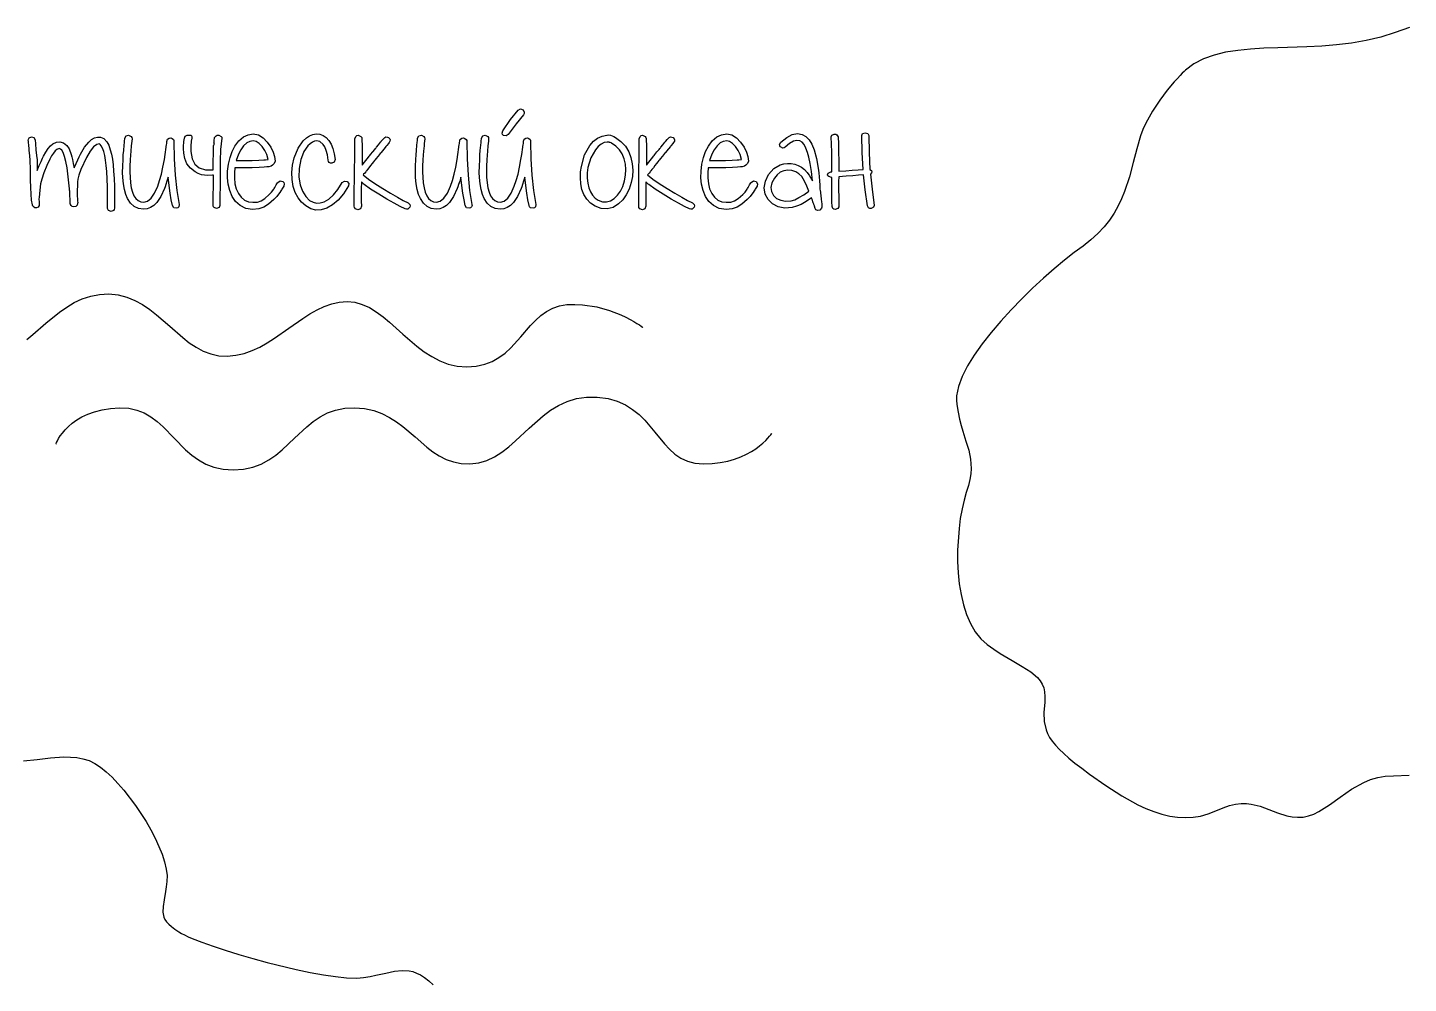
# Model space of a CAD drawing. Header units: millimetres. Extents: x 299 to 601, y 84 to 516.
# Drawn here: x 401.52 to 441.31, y 390.32 to 417.86 of the extents above; entities that cross this region are included whole.
import ezdxf

# ---------------------------------------------------------------- set-up
doc = ezdxf.new("R2010")
doc.units = ezdxf.units.MM
doc.layers.get('0').update_dxf_attribs({"linetype": 'CONTINUOUS', "true_color": 0xffffff})

msp = doc.modelspace()

# ---------------------------------------------------------------- linework, layer by layer
at = {"linetype": 'CONTINUOUS', "true_color": 0xffffff}
for points in [[(441.345, 417.865), (440.93, 417.725), (440.517, 417.592), (440.097, 417.49), (439.672, 417.417), (439.242, 417.367), (438.815, 417.335), (438.387, 417.312), (437.555, 417.287), (437.152, 417.272), (436.765, 417.247), (436.395, 417.21), (436.042, 417.155), (435.715, 417.075), (435.41, 416.967), (435.135, 416.825), (434.89, 416.642), (434.88, 416.632), (434.847, 416.6), (434.797, 416.55), (434.732, 416.482), (434.655, 416.4), (434.565, 416.3), (434.365, 416.06), (434.147, 415.775), (433.935, 415.455), (433.745, 415.11), (433.665, 414.93), (433.597, 414.75), (433.487, 414.372), (433.385, 413.975), (433.272, 413.562), (433.132, 413.142), (433.045, 412.935), (432.945, 412.727), (432.83, 412.522), (432.697, 412.32), (432.542, 412.122), (432.367, 411.932), (432.165, 411.747), (431.937, 411.57), (431.682, 411.38), (431.402, 411.16), (431.107, 410.912), (430.797, 410.642), (430.485, 410.352), (430.17, 410.047), (429.862, 409.732), (429.565, 409.407), (429.285, 409.08), (429.027, 408.752), (428.8, 408.43), (428.607, 408.115), (428.455, 407.81), (428.347, 407.52), (428.292, 407.252), (428.287, 407.125), (428.297, 407.005), (428.335, 406.782), (428.377, 406.585), (428.422, 406.402), (428.47, 406.24), (428.562, 405.947), (428.642, 405.685), (428.695, 405.43), (428.712, 405.157), (428.7, 405.007), (428.675, 404.845), (428.632, 404.667), (428.572, 404.47), (428.507, 404.247), (428.45, 403.995), (428.4, 403.722), (428.362, 403.427), (428.322, 402.805), (428.322, 402.482), (428.337, 402.157), (428.37, 401.84), (428.42, 401.527), (428.49, 401.23), (428.58, 400.95), (428.692, 400.69), (428.827, 400.457), (428.987, 400.255), (429.172, 400.09), (429.367, 399.952), (429.552, 399.83), (429.892, 399.622), (430.187, 399.45), (430.435, 399.295), (430.627, 399.132), (430.702, 399.045), (430.76, 398.947), (430.805, 398.84), (430.83, 398.72), (430.84, 398.585), (430.832, 398.43), (430.81, 398.127), (430.82, 397.865), (430.872, 397.63), (430.917, 397.52), (430.975, 397.41), (431.05, 397.297), (431.142, 397.185), (431.252, 397.067), (431.382, 396.945), (431.532, 396.815), (431.705, 396.672), (431.902, 396.52), (432.122, 396.355), (432.59, 396.022), (433.055, 395.722), (433.517, 395.467), (433.75, 395.362), (433.977, 395.27), (434.207, 395.197), (434.435, 395.142), (434.66, 395.11), (434.885, 395.097), (435.107, 395.107), (435.327, 395.142), (435.547, 395.205), (435.765, 395.295), (435.972, 395.385), (436.16, 395.447), (436.335, 395.487), (436.495, 395.505), (436.645, 395.505), (436.785, 395.49), (437.045, 395.427), (437.292, 395.335), (437.542, 395.235), (437.812, 395.152), (437.96, 395.125), (438.117, 395.11), (438.277, 395.115), (438.435, 395.147), (438.587, 395.202), (438.737, 395.277), (438.887, 395.367), (439.037, 395.467), (439.345, 395.69), (439.672, 395.915), (440.03, 396.112), (440.222, 396.192), (440.43, 396.255), (440.647, 396.292), (440.882, 396.307), (441.34, 396.317)], [(415.21, 414.89), (415.437, 415.215), (415.657, 415.487), (415.727, 415.522), (415.797, 415.5), (415.832, 415.43), (415.827, 415.39), (415.807, 415.355), (415.595, 415.092), (415.372, 414.782), (415.31, 414.742), (415.235, 414.757), (415.207, 414.785), (415.195, 414.82), (415.21, 414.89), (415.21, 414.89), (415.21, 414.89)], [(401.732, 414.627), (401.74, 414.515), (401.757, 414.347), (401.777, 414.177), (401.787, 414.052), (401.79, 414.017), (401.79, 413.955), (401.792, 413.865), (401.792, 413.745), (401.852, 413.892), (401.905, 414.01), (401.945, 414.1), (401.977, 414.162), (402.042, 414.28), (402.107, 414.377), (402.175, 414.457), (402.245, 414.515), (402.347, 414.565), (402.447, 414.577), (402.55, 414.542), (402.645, 414.467), (402.712, 414.367), (402.77, 414.21), (402.787, 414.145), (402.807, 414.06), (402.832, 413.95), (402.86, 413.82), (402.912, 413.947), (402.962, 414.055), (403.002, 414.145), (403.04, 414.215), (403.157, 414.417), (403.277, 414.567), (403.362, 414.64), (403.447, 414.685), (403.532, 414.707), (403.617, 414.705), (403.717, 414.665), (403.802, 414.572), (403.857, 414.475), (403.9, 414.345), (403.932, 414.22), (403.96, 414.075), (403.98, 413.91), (403.995, 413.727), (404.01, 413.52), (404.017, 413.287), (404.02, 413.07), (404.02, 412.907), (404.017, 412.777), (404.022, 412.665), (404.015, 412.625), (403.99, 412.592), (403.922, 412.562), (403.852, 412.59), (403.822, 412.657), (403.82, 412.767), (403.82, 412.895), (403.822, 413.057), (403.82, 413.272), (403.812, 413.502), (403.802, 413.715), (403.785, 413.89), (403.765, 414.045), (403.74, 414.18), (403.712, 414.292), (403.675, 414.39), (403.637, 414.46), (403.612, 414.495), (403.607, 414.5), (403.6, 414.507), (403.59, 414.515), (403.51, 414.495), (403.42, 414.425), (403.317, 414.302), (403.212, 414.125), (403.052, 413.772), (402.997, 413.615), (402.967, 413.5), (402.957, 413.422), (402.95, 413.312), (402.947, 413.175), (402.945, 413.01), (402.947, 412.99), (402.95, 412.95), (402.95, 412.937), (402.955, 412.91), (402.957, 412.88), (402.957, 412.867), (402.962, 412.825), (402.957, 412.795), (402.945, 412.752), (402.902, 412.707), (402.837, 412.7), (402.802, 412.712), (402.772, 412.74), (402.755, 412.765), (402.752, 412.777), (402.747, 412.79), (402.747, 412.8), (402.747, 412.81), (402.747, 412.82), (402.742, 412.867), (402.74, 412.927), (402.735, 413.005), (402.732, 413.097), (402.73, 413.15), (402.727, 413.185), (402.725, 413.217), (402.652, 413.827), (402.617, 414.007), (402.58, 414.155), (402.542, 414.267), (402.502, 414.33), (402.465, 414.362), (402.43, 414.377), (402.36, 414.352), (402.31, 414.31), (402.26, 414.25), (402.207, 414.17), (402.155, 414.072), (402.067, 413.887), (401.987, 413.682), (401.925, 413.497), (401.892, 413.367), (401.865, 413.185), (401.845, 412.97), (401.842, 412.927), (401.847, 412.837), (401.85, 412.8), (401.852, 412.782), (401.852, 412.777), (401.852, 412.77), (401.852, 412.76), (401.845, 412.735), (401.817, 412.695), (401.775, 412.675), (401.72, 412.675), (401.675, 412.71), (401.667, 412.725), (401.66, 412.74), (401.657, 412.75), (401.655, 412.76), (401.632, 412.897), (401.617, 413.062), (401.605, 413.257), (401.6, 413.48), (401.597, 413.692), (401.595, 413.857), (401.592, 413.972), (401.59, 414.042), (401.58, 414.167), (401.565, 414.335), (401.562, 414.347), (401.56, 414.377), (401.55, 414.472), (401.54, 414.567), (401.537, 414.597), (401.535, 414.61), (401.537, 414.65), (401.557, 414.685), (401.625, 414.717), (401.695, 414.695), (401.732, 414.627), (401.732, 414.627), (401.732, 414.627)], [(404.525, 414.662), (404.517, 414.59), (404.512, 414.53), (404.505, 414.455), (404.492, 414.307), (404.482, 414.185), (404.472, 414.055), (404.465, 413.877), (404.462, 413.695), (404.47, 413.552), (404.482, 413.39), (404.505, 413.247), (404.537, 413.125), (404.58, 413.022), (404.637, 412.94), (404.705, 412.88), (404.78, 412.842), (404.865, 412.83), (404.975, 412.86), (405.08, 412.95), (405.177, 413.097), (405.265, 413.297), (405.322, 413.457), (405.372, 413.64), (405.417, 413.842), (405.457, 414.065), (405.482, 414.212), (405.51, 414.417), (405.512, 414.437), (405.52, 414.485), (405.525, 414.53), (405.527, 414.55), (405.532, 414.59), (405.535, 414.605), (405.535, 414.615), (405.537, 414.625), (405.54, 414.632), (405.552, 414.65), (405.592, 414.677), (405.64, 414.685), (405.685, 414.67), (405.717, 414.64), (405.735, 414.61), (405.735, 414.597), (405.735, 414.592), (405.735, 414.585), (405.745, 414.08), (405.772, 413.612), (405.82, 413.175), (405.885, 412.772), (405.872, 412.7), (405.845, 412.672), (405.807, 412.66), (405.73, 412.675), (405.69, 412.74), (405.657, 412.902), (405.627, 413.095), (405.597, 413.312), (405.57, 413.56), (405.532, 413.44), (405.502, 413.345), (405.48, 413.277), (405.462, 413.232), (405.355, 413), (405.24, 412.825), (405.152, 412.737), (405.06, 412.677), (404.96, 412.642), (404.855, 412.632), (404.715, 412.655), (404.59, 412.712), (404.485, 412.807), (404.4, 412.94), (404.347, 413.06), (404.307, 413.2), (404.28, 413.362), (404.262, 413.542), (404.255, 413.69), (404.257, 413.877), (404.267, 414.062), (404.275, 414.2), (404.285, 414.327), (404.3, 414.48), (404.307, 414.555), (404.312, 414.612), (404.315, 414.655), (404.317, 414.68), (404.355, 414.747), (404.427, 414.77), (404.497, 414.732), (404.52, 414.7), (404.525, 414.662), (404.525, 414.662), (404.525, 414.662)], [(406.865, 413.767), (406.865, 413.892), (406.867, 413.997), (406.867, 414.087), (406.87, 414.16), (406.87, 414.167), (406.87, 414.187), (406.87, 414.245), (406.87, 414.302), (406.87, 414.322), (406.87, 414.33), (406.87, 414.35), (406.872, 414.397), (406.875, 414.445), (406.875, 414.465), (406.88, 414.472), (406.887, 414.49), (406.895, 414.505), (406.9, 414.512), (406.895, 414.522), (406.887, 414.532), (406.887, 414.54), (406.89, 414.557), (406.897, 414.617), (406.905, 414.675), (406.907, 414.692), (406.907, 414.7), (406.947, 414.75), (406.982, 414.767), (407.025, 414.767), (407.092, 414.732), (407.11, 414.707), (407.11, 414.68), (407.08, 414.352), (407.065, 414.022), (407.067, 413.865), (407.067, 413.69), (407.067, 413.607), (407.065, 413.502), (407.065, 413.375), (407.062, 413.227), (407.06, 413.075), (407.057, 412.945), (407.057, 412.83), (407.06, 412.735), (407.035, 412.68), (406.965, 412.652), (406.89, 412.677), (406.87, 412.705), (406.862, 412.73), (406.86, 412.827), (406.862, 412.942), (406.865, 413.08), (406.87, 413.237), (406.87, 413.252), (406.87, 413.295), (406.87, 413.355), (406.87, 413.425), (406.87, 413.495), (406.87, 413.555), (406.87, 413.597), (406.87, 413.612), (406.857, 413.612), (406.845, 413.612), (406.7, 413.605), (406.525, 413.627), (406.435, 413.66), (406.35, 413.707), (406.212, 413.81), (406.11, 413.942), (406.045, 414.092), (406.015, 414.247), (406.01, 414.382), (406.012, 414.472), (406.017, 414.542), (406.022, 414.585), (406.042, 414.68), (406.06, 414.735), (406.115, 414.77), (406.195, 414.77), (406.23, 414.765), (406.25, 414.732), (406.25, 414.675), (406.232, 414.59), (406.22, 414.452), (406.225, 414.292), (406.26, 414.085), (406.34, 413.932), (406.465, 413.822), (406.647, 413.762), (406.865, 413.767), (406.865, 413.767), (406.865, 413.767)], [(407.49, 413.827), (407.487, 413.81), (407.485, 413.772), (407.48, 413.732), (407.477, 413.715), (407.475, 413.532), (407.492, 413.367), (407.53, 413.217), (407.59, 413.085), (407.67, 412.975), (407.767, 412.895), (407.88, 412.847), (408.01, 412.83), (408.14, 412.837), (408.247, 412.872), (408.355, 412.942), (408.482, 413.052), (408.55, 413.127), (408.612, 413.207), (408.622, 413.225), (408.642, 413.262), (408.662, 413.297), (408.672, 413.315), (408.682, 413.33), (408.702, 413.36), (408.72, 413.39), (408.73, 413.405), (408.795, 413.447), (408.87, 413.432), (408.9, 413.405), (408.912, 413.367), (408.9, 413.295), (408.882, 413.27), (408.845, 413.212), (408.832, 413.195), (408.81, 413.157), (408.785, 413.117), (408.772, 413.1), (408.7, 412.997), (408.612, 412.907), (408.462, 412.775), (408.325, 412.687), (408.18, 412.64), (408.002, 412.627), (407.805, 412.655), (407.64, 412.735), (407.507, 412.852), (407.41, 413.002), (407.342, 413.175), (407.297, 413.352), (407.28, 413.54), (407.282, 413.732), (407.307, 413.932), (407.35, 414.12), (407.412, 414.292), (407.492, 414.452), (407.607, 414.607), (407.735, 414.715), (407.875, 414.78), (408.022, 414.8), (408.167, 414.772), (408.302, 414.687), (408.422, 414.565), (408.522, 414.422), (408.595, 414.28), (408.635, 414.15), (408.647, 414.02), (408.625, 413.95), (408.577, 413.897), (408.535, 413.875), (408.47, 413.857), (408.415, 413.85), (408.337, 413.84), (408.19, 413.832), (407.992, 413.827), (407.89, 413.825), (407.772, 413.825), (407.64, 413.825), (407.49, 413.827), (407.49, 413.827), (407.49, 413.827)], [(410.18, 414.047), (410.16, 414.195), (410.125, 414.325), (410.082, 414.427), (410.035, 414.5), (409.937, 414.58), (409.842, 414.602), (409.785, 414.592), (409.725, 414.565), (409.662, 414.52), (409.597, 414.46), (409.482, 414.292), (409.435, 414.187), (409.395, 414.065), (409.342, 413.802), (409.337, 413.557), (409.372, 413.337), (409.44, 413.147), (409.532, 412.995), (409.645, 412.885), (409.742, 412.832), (409.845, 412.807), (409.95, 412.812), (410.062, 412.847), (410.2, 412.925), (410.332, 413.042), (410.462, 413.2), (410.587, 413.397), (410.647, 413.442), (410.722, 413.435), (410.77, 413.375), (410.765, 413.302), (410.62, 413.077), (410.467, 412.897), (410.307, 412.757), (410.14, 412.662), (409.98, 412.612), (409.825, 412.607), (409.675, 412.645), (409.532, 412.725), (409.412, 412.832), (409.312, 412.962), (409.232, 413.115), (409.175, 413.29), (409.142, 413.487), (409.135, 413.69), (409.155, 413.9), (409.202, 414.115), (409.312, 414.39), (409.462, 414.605), (409.55, 414.687), (409.64, 414.747), (409.735, 414.785), (409.835, 414.8), (409.942, 414.792), (410.037, 414.76), (410.125, 414.7), (410.2, 414.612), (410.265, 414.505), (410.315, 414.377), (410.352, 414.23), (410.377, 414.065), (410.352, 413.99), (410.287, 413.957), (410.247, 413.96), (410.212, 413.977), (410.187, 414.007), (410.18, 414.047), (410.18, 414.047), (410.18, 414.047)], [(411.155, 413.9), (411.165, 413.912), (411.187, 413.942), (411.262, 414.037), (411.337, 414.13), (411.36, 414.16), (411.37, 414.172), (411.377, 414.182), (411.397, 414.207), (411.462, 414.282), (411.525, 414.355), (411.545, 414.38), (411.552, 414.39), (411.56, 414.397), (411.577, 414.422), (411.632, 414.49), (411.685, 414.56), (411.702, 414.582), (411.71, 414.59), (411.755, 414.645), (411.78, 414.67), (411.81, 414.702), (411.845, 414.715), (411.885, 414.712), (411.922, 414.695), (411.952, 414.662), (411.965, 414.627), (411.96, 414.59), (411.937, 414.555), (411.917, 414.527), (411.87, 414.47), (411.862, 414.462), (411.845, 414.44), (411.79, 414.37), (411.735, 414.302), (411.717, 414.277), (411.71, 414.27), (411.702, 414.26), (411.68, 414.235), (411.617, 414.16), (411.555, 414.082), (411.532, 414.057), (411.525, 414.047), (411.515, 414.032), (411.485, 413.997), (411.445, 413.945), (411.4, 413.887), (411.355, 413.827), (411.315, 413.775), (411.285, 413.74), (411.275, 413.725), (411.262, 413.707), (411.232, 413.672), (411.202, 413.637), (411.19, 413.62), (411.34, 413.5), (411.522, 413.372), (411.75, 413.225), (411.975, 413.09), (412.175, 412.977), (412.342, 412.887), (412.485, 412.82), (412.535, 412.765), (412.542, 412.727), (412.532, 412.69), (412.475, 412.637), (412.435, 412.63), (412.395, 412.64), (412.25, 412.712), (412.077, 412.805), (411.872, 412.922), (411.637, 413.062), (411.402, 413.21), (411.22, 413.342), (411.207, 413.355), (411.18, 413.382), (411.15, 413.407), (411.137, 413.42), (411.135, 413.212), (411.135, 413.027), (411.135, 412.862), (411.137, 412.717), (411.107, 412.647), (411.037, 412.617), (410.965, 412.647), (410.94, 412.677), (410.932, 412.717), (410.932, 412.822), (410.932, 412.947), (410.932, 413.087), (410.932, 413.247), (410.935, 413.422), (410.937, 413.617), (410.94, 413.83), (410.945, 414.06), (410.95, 414.43), (410.945, 414.657), (410.972, 414.73), (411.005, 414.755), (411.045, 414.762), (411.12, 414.732), (411.145, 414.702), (411.152, 414.667), (411.155, 414.425), (411.155, 414.402), (411.155, 414.342), (411.155, 414.26), (411.155, 414.162), (411.155, 414.065), (411.155, 413.982), (411.155, 413.922), (411.155, 413.9), (411.155, 413.9), (411.155, 413.9)], [(412.962, 414.662), (412.955, 414.59), (412.95, 414.53), (412.942, 414.455), (412.93, 414.307), (412.92, 414.185), (412.912, 414.055), (412.902, 413.877), (412.9, 413.695), (412.907, 413.552), (412.92, 413.39), (412.942, 413.247), (412.977, 413.125), (413.02, 413.022), (413.075, 412.94), (413.142, 412.88), (413.217, 412.842), (413.302, 412.83), (413.412, 412.86), (413.517, 412.95), (413.615, 413.097), (413.702, 413.297), (413.76, 413.457), (413.812, 413.64), (413.857, 413.842), (413.897, 414.065), (413.92, 414.212), (413.947, 414.417), (413.95, 414.437), (413.957, 414.485), (413.962, 414.53), (413.965, 414.55), (413.97, 414.59), (413.972, 414.605), (413.975, 414.615), (413.977, 414.625), (413.977, 414.632), (413.99, 414.65), (414.03, 414.677), (414.077, 414.685), (414.122, 414.67), (414.155, 414.64), (414.172, 414.61), (414.172, 414.597), (414.172, 414.592), (414.172, 414.585), (414.182, 414.08), (414.21, 413.612), (414.257, 413.175), (414.322, 412.772), (414.325, 412.735), (414.31, 412.7), (414.282, 412.672), (414.245, 412.66), (414.167, 412.675), (414.13, 412.74), (414.097, 412.902), (414.065, 413.095), (414.035, 413.312), (414.007, 413.56), (413.97, 413.44), (413.94, 413.345), (413.917, 413.277), (413.9, 413.232), (413.792, 413), (413.677, 412.825), (413.59, 412.737), (413.497, 412.677), (413.4, 412.642), (413.295, 412.632), (413.152, 412.655), (413.03, 412.712), (412.925, 412.807), (412.837, 412.94), (412.785, 413.06), (412.745, 413.2), (412.717, 413.362), (412.7, 413.542), (412.692, 413.69), (412.695, 413.877), (412.705, 414.062), (412.712, 414.2), (412.725, 414.327), (412.737, 414.48), (412.745, 414.555), (412.75, 414.612), (412.752, 414.655), (412.755, 414.68), (412.792, 414.747), (412.865, 414.77), (412.937, 414.732), (412.957, 414.7), (412.962, 414.662), (412.962, 414.662), (412.962, 414.662)], [(414.805, 414.662), (414.797, 414.59), (414.792, 414.53), (414.785, 414.455), (414.772, 414.307), (414.762, 414.185), (414.752, 414.055), (414.745, 413.877), (414.74, 413.695), (414.747, 413.552), (414.762, 413.39), (414.785, 413.247), (414.817, 413.125), (414.86, 413.022), (414.917, 412.94), (414.985, 412.88), (415.06, 412.842), (415.145, 412.83), (415.255, 412.86), (415.36, 412.95), (415.457, 413.097), (415.545, 413.297), (415.602, 413.457), (415.652, 413.64), (415.697, 413.842), (415.737, 414.065), (415.762, 414.212), (415.79, 414.417), (415.792, 414.437), (415.8, 414.485), (415.805, 414.53), (415.807, 414.55), (415.812, 414.59), (415.812, 414.605), (415.815, 414.615), (415.817, 414.625), (415.82, 414.632), (415.832, 414.65), (415.872, 414.677), (415.92, 414.685), (415.965, 414.67), (415.997, 414.64), (416.012, 414.61), (416.012, 414.597), (416.012, 414.592), (416.012, 414.585), (416.022, 414.08), (416.052, 413.612), (416.1, 413.175), (416.165, 412.772), (416.152, 412.7), (416.125, 412.672), (416.087, 412.66), (416.01, 412.675), (415.982, 412.7), (415.97, 412.74), (415.937, 412.902), (415.907, 413.095), (415.877, 413.312), (415.85, 413.56), (415.812, 413.44), (415.782, 413.345), (415.76, 413.277), (415.742, 413.232), (415.635, 413), (415.52, 412.825), (415.432, 412.737), (415.34, 412.677), (415.24, 412.642), (415.135, 412.632), (414.995, 412.655), (414.87, 412.712), (414.765, 412.807), (414.68, 412.94), (414.627, 413.06), (414.587, 413.2), (414.56, 413.362), (414.542, 413.542), (414.535, 413.69), (414.537, 413.877), (414.547, 414.062), (414.555, 414.2), (414.565, 414.327), (414.577, 414.48), (414.585, 414.555), (414.592, 414.612), (414.595, 414.655), (414.597, 414.68), (414.635, 414.747), (414.707, 414.77), (414.78, 414.732), (414.8, 414.7), (414.805, 414.662), (414.805, 414.662), (414.805, 414.662)], [(418.415, 414.727), (418.457, 414.7), (418.617, 414.585), (418.747, 414.445), (418.845, 414.287), (418.907, 414.12), (418.942, 413.942), (418.96, 413.757), (418.95, 413.575), (418.915, 413.405), (418.855, 413.212), (418.772, 413.042), (418.67, 412.9), (418.547, 412.782), (418.39, 412.685), (418.225, 412.642), (418.052, 412.652), (417.872, 412.717), (417.742, 412.802), (417.632, 412.917), (417.547, 413.055), (417.495, 413.202), (417.465, 413.365), (417.45, 413.535), (417.45, 413.705), (417.477, 413.867), (417.567, 414.195), (417.717, 414.467), (417.827, 414.592), (417.945, 414.682), (418.072, 414.74), (418.207, 414.765), (418.215, 414.765), (418.222, 414.765), (418.27, 414.777), (418.315, 414.77), (418.415, 414.727), (418.415, 414.727), (418.415, 414.727)], [(419.352, 413.9), (419.362, 413.912), (419.385, 413.942), (419.46, 414.037), (419.535, 414.13), (419.557, 414.16), (419.567, 414.172), (419.575, 414.182), (419.595, 414.207), (419.657, 414.282), (419.72, 414.355), (419.74, 414.38), (419.747, 414.39), (419.755, 414.397), (419.772, 414.422), (419.827, 414.49), (419.882, 414.56), (419.9, 414.582), (419.907, 414.59), (419.952, 414.645), (419.977, 414.67), (420.007, 414.702), (420.042, 414.715), (420.082, 414.712), (420.12, 414.695), (420.15, 414.662), (420.162, 414.627), (420.157, 414.59), (420.135, 414.555), (420.115, 414.527), (420.067, 414.47), (420.06, 414.462), (420.042, 414.44), (419.987, 414.37), (419.932, 414.302), (419.915, 414.277), (419.907, 414.27), (419.9, 414.26), (419.877, 414.235), (419.815, 414.16), (419.752, 414.082), (419.73, 414.057), (419.722, 414.047), (419.712, 414.032), (419.682, 413.997), (419.642, 413.945), (419.597, 413.887), (419.552, 413.827), (419.512, 413.775), (419.482, 413.74), (419.472, 413.725), (419.46, 413.707), (419.43, 413.672), (419.4, 413.637), (419.387, 413.62), (419.537, 413.5), (419.72, 413.372), (419.947, 413.225), (420.172, 413.09), (420.372, 412.977), (420.54, 412.887), (420.682, 412.82), (420.732, 412.765), (420.74, 412.727), (420.73, 412.69), (420.672, 412.637), (420.632, 412.63), (420.592, 412.64), (420.447, 412.712), (420.275, 412.805), (420.07, 412.922), (419.835, 413.062), (419.6, 413.21), (419.417, 413.342), (419.405, 413.355), (419.377, 413.382), (419.347, 413.407), (419.335, 413.42), (419.332, 413.212), (419.332, 413.027), (419.332, 412.862), (419.335, 412.717), (419.305, 412.647), (419.235, 412.617), (419.162, 412.647), (419.137, 412.677), (419.13, 412.717), (419.13, 412.822), (419.13, 412.947), (419.13, 413.087), (419.13, 413.247), (419.132, 413.422), (419.135, 413.617), (419.137, 413.83), (419.142, 414.06), (419.147, 414.43), (419.142, 414.657), (419.17, 414.73), (419.202, 414.755), (419.24, 414.762), (419.315, 414.732), (419.34, 414.702), (419.347, 414.667), (419.352, 414.425), (419.352, 414.402), (419.352, 414.342), (419.352, 414.26), (419.352, 414.162), (419.352, 414.065), (419.352, 413.982), (419.352, 413.922), (419.352, 413.9), (419.352, 413.9), (419.352, 413.9)], [(421.135, 413.827), (421.132, 413.81), (421.13, 413.772), (421.125, 413.732), (421.122, 413.715), (421.12, 413.532), (421.137, 413.367), (421.175, 413.217), (421.235, 413.085), (421.312, 412.975), (421.41, 412.895), (421.522, 412.847), (421.655, 412.83), (421.785, 412.837), (421.892, 412.872), (422, 412.942), (422.127, 413.052), (422.195, 413.127), (422.257, 413.207), (422.267, 413.225), (422.287, 413.262), (422.307, 413.297), (422.317, 413.315), (422.327, 413.33), (422.347, 413.36), (422.365, 413.39), (422.375, 413.405), (422.44, 413.447), (422.515, 413.432), (422.557, 413.367), (422.545, 413.295), (422.527, 413.27), (422.49, 413.212), (422.477, 413.195), (422.455, 413.157), (422.43, 413.117), (422.417, 413.1), (422.345, 412.997), (422.257, 412.907), (422.107, 412.775), (421.97, 412.687), (421.825, 412.64), (421.647, 412.627), (421.45, 412.655), (421.285, 412.735), (421.152, 412.852), (421.055, 413.002), (420.987, 413.175), (420.942, 413.352), (420.925, 413.54), (420.927, 413.732), (420.952, 413.932), (420.995, 414.12), (421.057, 414.292), (421.137, 414.452), (421.252, 414.607), (421.38, 414.715), (421.52, 414.78), (421.667, 414.8), (421.812, 414.772), (421.947, 414.687), (422.067, 414.565), (422.167, 414.422), (422.24, 414.28), (422.28, 414.15), (422.292, 414.02), (422.27, 413.95), (422.222, 413.897), (422.18, 413.875), (422.115, 413.857), (422.06, 413.85), (421.982, 413.84), (421.835, 413.832), (421.637, 413.827), (421.535, 413.825), (421.417, 413.825), (421.285, 413.825), (421.135, 413.827), (421.135, 413.827), (421.135, 413.827)], [(423.225, 414.567), (423.395, 414.702), (423.555, 414.782), (423.705, 414.812), (423.845, 414.787), (423.95, 414.727), (424.04, 414.632), (424.12, 414.502), (424.185, 414.34), (424.25, 414.09), (424.3, 413.812), (424.317, 413.68), (424.33, 413.565), (424.34, 413.452), (424.347, 413.325), (424.355, 413.215), (424.362, 413.16), (424.365, 413.142), (424.37, 413.097), (424.38, 413.025), (424.392, 412.925), (424.4, 412.847), (424.405, 412.79), (424.41, 412.73), (424.41, 412.692), (424.4, 412.662), (424.347, 412.605), (424.29, 412.592), (424.237, 412.617), (424.212, 412.652), (424.195, 412.717), (424.192, 412.727), (424.187, 412.747), (424.18, 412.767), (424.177, 412.777), (424.16, 412.82), (424.152, 412.842), (424.137, 412.89), (424.12, 412.935), (424.112, 412.957), (423.957, 412.852), (423.815, 412.772), (423.68, 412.715), (423.557, 412.682), (423.345, 412.665), (423.152, 412.7), (422.987, 412.785), (422.86, 412.907), (422.772, 413.062), (422.745, 413.247), (422.78, 413.442), (422.872, 413.635), (423.025, 413.802), (423.21, 413.91), (423.312, 413.94), (423.417, 413.952), (423.522, 413.947), (423.627, 413.927), (423.73, 413.892), (423.825, 413.84), (423.91, 413.772), (423.987, 413.69), (424.007, 413.662), (424.04, 413.612), (424.085, 413.542), (424.142, 413.452), (424.11, 413.722), (424.072, 413.947), (424.035, 414.13), (423.995, 414.27), (423.947, 414.395), (423.895, 414.492), (423.84, 414.56), (423.777, 414.602), (423.692, 414.615), (423.592, 414.59), (423.48, 414.525), (423.355, 414.422), (423.322, 414.4), (423.285, 414.395), (423.217, 414.43), (423.195, 414.462), (423.19, 414.5), (423.225, 414.567), (423.225, 414.567), (423.225, 414.567)], [(424.877, 414.722), (424.887, 414.52), (424.892, 414.285), (424.895, 414.02), (424.895, 413.725), (425.102, 413.74), (425.287, 413.755), (425.452, 413.767), (425.597, 413.78), (425.567, 414.262), (425.557, 414.757), (425.582, 414.81), (425.66, 414.835), (425.735, 414.81), (425.76, 414.757), (425.77, 414.265), (425.795, 413.78), (425.837, 413.75), (425.85, 413.712), (425.84, 413.677), (425.807, 413.642), (425.855, 413.21), (425.92, 412.742), (425.902, 412.69), (425.832, 412.655), (425.79, 412.657), (425.755, 412.672), (425.722, 412.725), (425.657, 413.187), (425.61, 413.62), (425.467, 413.61), (425.302, 413.597), (425.11, 413.582), (424.895, 413.565), (424.892, 413.435), (424.89, 413.357), (424.89, 413.302), (424.892, 413.23), (424.892, 413.14), (424.895, 413.035), (424.9, 412.84), (424.9, 412.7), (424.872, 412.65), (424.795, 412.627), (424.752, 412.635), (424.722, 412.655), (424.702, 412.71), (424.7, 412.84), (424.697, 413.027), (424.695, 413.135), (424.695, 413.227), (424.692, 413.3), (424.692, 413.357), (424.692, 413.435), (424.692, 413.547), (424.685, 413.547), (424.607, 413.57), (424.585, 413.595), (424.575, 413.62), (424.595, 413.672), (424.667, 413.707), (424.68, 413.707), (424.692, 413.707), (424.695, 414.005), (424.695, 414.272), (424.69, 414.51), (424.68, 414.717), (424.697, 414.765), (424.767, 414.795), (424.812, 414.792), (424.845, 414.775), (424.877, 414.722), (424.877, 414.722), (424.877, 414.722)], [(408.325, 414.052), (408.37, 414.057), (408.45, 414.065), (408.41, 414.205), (408.355, 414.327), (408.277, 414.44), (408.19, 414.527), (408.102, 414.585), (408.022, 414.602), (407.922, 414.587), (407.83, 414.54), (407.742, 414.46), (407.662, 414.347), (407.595, 414.215), (407.527, 414.037), (407.785, 414.035), (407.987, 414.037), (408.182, 414.045), (408.325, 414.052), (408.325, 414.052), (408.325, 414.052)], [(418.345, 414.537), (418.335, 414.54), (418.312, 414.55), (418.287, 414.557), (418.277, 414.56), (418.225, 414.567), (418.132, 414.55), (418.045, 414.507), (417.962, 414.44), (417.882, 414.347), (417.75, 414.115), (417.665, 413.832), (417.647, 413.677), (417.647, 413.527), (417.662, 413.387), (417.692, 413.252), (417.737, 413.132), (417.797, 413.032), (417.872, 412.95), (417.962, 412.89), (418.085, 412.847), (418.202, 412.84), (418.315, 412.87), (418.422, 412.937), (418.522, 413.032), (418.607, 413.15), (418.675, 413.29), (418.725, 413.452), (418.752, 413.615), (418.76, 413.775), (418.745, 413.93), (418.71, 414.082), (418.652, 414.225), (418.572, 414.347), (418.47, 414.452), (418.345, 414.537), (418.345, 414.537), (418.345, 414.537)], [(421.97, 414.052), (422.015, 414.057), (422.095, 414.065), (422.055, 414.205), (422, 414.327), (421.922, 414.44), (421.835, 414.527), (421.747, 414.585), (421.667, 414.602), (421.567, 414.587), (421.475, 414.54), (421.387, 414.46), (421.307, 414.347), (421.24, 414.215), (421.172, 414.037), (421.43, 414.035), (421.632, 414.037), (421.827, 414.045), (421.97, 414.052), (421.97, 414.052), (421.97, 414.052)], [(424.035, 413.152), (423.972, 413.3), (423.917, 413.42), (423.87, 413.51), (423.832, 413.57), (423.75, 413.652), (423.655, 413.712), (423.547, 413.745), (423.43, 413.755), (423.312, 413.737), (423.21, 413.695), (423.12, 413.625), (423.045, 413.53), (422.97, 413.39), (422.94, 413.26), (422.955, 413.14), (423.015, 413.027), (423.102, 412.945), (423.222, 412.89), (423.362, 412.862), (423.522, 412.872), (423.63, 412.905), (423.75, 412.965), (423.885, 413.045), (424.035, 413.152), (424.035, 413.152), (424.035, 413.152)], [(401.49, 408.875), (401.67, 409.025), (402.04, 409.347), (402.435, 409.667), (402.645, 409.812), (402.862, 409.94), (403.092, 410.047), (403.335, 410.13), (403.59, 410.177), (403.86, 410.19), (404.127, 410.162), (404.377, 410.097), (404.61, 410.005), (404.83, 409.885), (405.037, 409.745), (405.235, 409.59), (405.615, 409.26), (405.987, 408.932), (406.177, 408.785), (406.375, 408.652), (406.58, 408.542), (406.795, 408.46), (407.025, 408.41), (407.27, 408.397), (407.517, 408.422), (407.757, 408.477), (407.987, 408.557), (408.21, 408.66), (408.425, 408.78), (408.635, 408.912), (409.047, 409.2), (409.45, 409.482), (409.655, 409.615), (409.86, 409.73), (410.067, 409.827), (410.28, 409.905), (410.5, 409.952), (410.725, 409.97), (410.947, 409.95), (411.162, 409.89), (411.367, 409.797), (411.565, 409.677), (411.76, 409.535), (411.95, 409.375), (412.335, 409.03), (412.735, 408.685), (412.945, 408.525), (413.165, 408.385), (413.395, 408.262), (413.64, 408.17), (413.9, 408.11), (414.177, 408.09), (414.447, 408.11), (414.69, 408.162), (414.907, 408.247), (415.102, 408.357), (415.277, 408.487), (415.44, 408.635), (415.735, 408.952), (416.015, 409.277), (416.157, 409.427), (416.31, 409.565), (416.472, 409.685), (416.65, 409.78), (416.845, 409.847), (417.062, 409.882), (417.29, 409.89), (417.507, 409.88), (417.92, 409.817), (418.292, 409.712), (418.615, 409.587), (418.755, 409.522), (418.88, 409.457), (418.987, 409.397), (419.077, 409.342), (419.15, 409.295), (419.205, 409.26), (419.237, 409.235), (419.247, 409.227)], [(402.332, 405.862), (402.337, 405.875), (402.35, 405.905), (402.375, 405.955), (402.41, 406.02), (402.457, 406.097), (402.52, 406.182), (402.597, 406.275), (402.692, 406.37), (402.802, 406.467), (402.932, 406.56), (403.082, 406.647), (403.252, 406.727), (403.445, 406.797), (403.662, 406.852), (403.902, 406.89), (404.167, 406.91), (404.43, 406.897), (404.667, 406.845), (404.88, 406.762), (405.072, 406.65), (405.252, 406.515), (405.42, 406.362), (405.74, 406.03), (406.07, 405.697), (406.247, 405.542), (406.442, 405.405), (406.652, 405.287), (406.887, 405.197), (407.15, 405.137), (407.445, 405.117), (407.74, 405.137), (408.007, 405.197), (408.247, 405.287), (408.465, 405.405), (408.667, 405.542), (408.855, 405.697), (409.21, 406.03), (409.562, 406.362), (409.75, 406.515), (409.947, 406.65), (410.162, 406.762), (410.395, 406.845), (410.655, 406.897), (410.942, 406.91), (411.23, 406.885), (411.492, 406.827), (411.73, 406.742), (411.947, 406.632), (412.147, 406.507), (412.335, 406.367), (412.685, 406.07), (413.025, 405.775), (413.2, 405.64), (413.382, 405.522), (413.577, 405.422), (413.787, 405.347), (414.015, 405.302), (414.265, 405.292), (414.517, 405.322), (414.752, 405.392), (414.975, 405.497), (415.182, 405.63), (415.385, 405.785), (415.58, 405.955), (415.97, 406.32), (416.375, 406.677), (416.592, 406.837), (416.822, 406.977), (417.067, 407.092), (417.335, 407.175), (417.622, 407.217), (417.937, 407.217), (418.245, 407.175), (418.512, 407.097), (418.75, 406.99), (418.955, 406.86), (419.14, 406.712), (419.305, 406.55), (419.597, 406.205), (419.875, 405.867), (420.02, 405.712), (420.175, 405.575), (420.345, 405.46), (420.535, 405.37), (420.752, 405.312), (420.997, 405.292), (421.25, 405.302), (421.482, 405.33), (421.697, 405.372), (421.895, 405.43), (422.072, 405.495), (422.235, 405.57), (422.377, 405.647), (422.505, 405.73), (422.615, 405.812), (422.71, 405.89), (422.79, 405.965), (422.855, 406.03), (422.902, 406.087), (422.937, 406.13), (422.957, 406.157), (422.965, 406.167)], [(401.4, 396.73), (401.792, 396.775), (402.18, 396.822), (402.562, 396.847), (402.75, 396.845), (402.932, 396.83), (403.112, 396.795), (403.287, 396.74), (403.457, 396.66), (403.62, 396.552), (403.782, 396.417), (403.95, 396.26), (404.12, 396.082), (404.292, 395.885), (404.625, 395.452), (404.93, 394.982), (405.067, 394.742), (405.192, 394.505), (405.302, 394.27), (405.392, 394.042), (405.462, 393.822), (405.512, 393.617), (405.535, 393.427), (405.532, 393.257), (405.512, 393.105), (405.492, 392.967), (405.45, 392.732), (405.42, 392.537), (405.412, 392.375), (405.44, 392.232), (405.472, 392.165), (405.52, 392.097), (405.582, 392.027), (405.66, 391.957), (405.76, 391.885), (405.877, 391.805), (405.95, 391.762), (406.04, 391.717), (406.145, 391.667), (406.262, 391.617), (406.54, 391.507), (406.86, 391.392), (407.215, 391.275), (407.6, 391.155), (408.005, 391.037), (408.42, 390.922), (409.255, 390.72), (409.657, 390.635), (410.04, 390.565), (410.395, 390.515), (410.712, 390.482), (410.982, 390.472), (411.1, 390.477), (411.202, 390.49), (411.385, 390.522), (411.55, 390.555), (411.84, 390.62), (412.087, 390.672), (412.31, 390.697), (412.517, 390.685), (412.62, 390.66), (412.727, 390.62), (412.837, 390.565), (412.952, 390.49), (413.077, 390.397), (413.21, 390.282)]]:
    msp.add_lwpolyline(points, dxfattribs=at)

doc.saveas('drawing.dxf')
